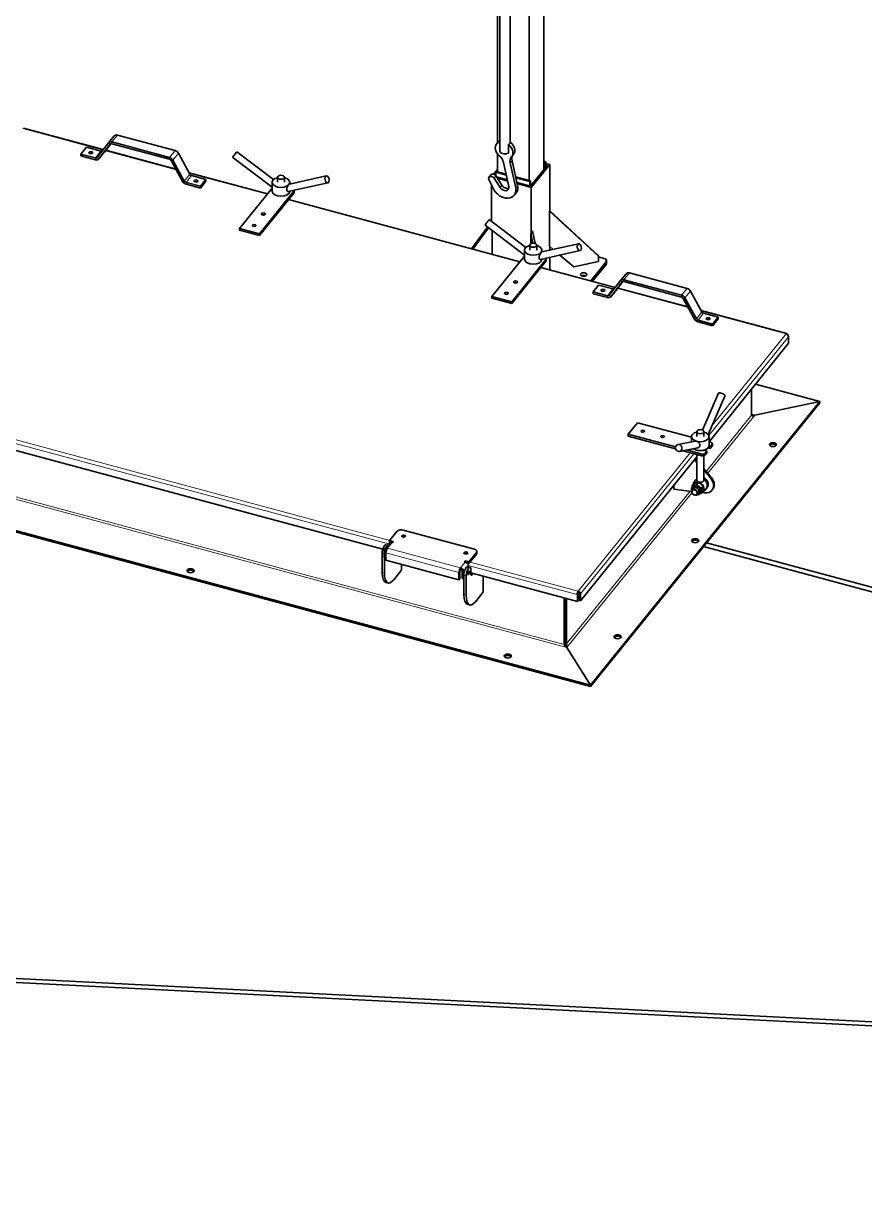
# Model space of a CAD drawing. Header units: millimetres. Extents: x 0 to 42050, y 0 to 29700.
# Drawn here: x 23946 to 24714, y 12545 to 13624 of the extents above; entities that cross this region are included whole.
import ezdxf

# ---------------------------------------------------------------- set-up
doc = ezdxf.new("R2010")
doc.units = ezdxf.units.MM
doc.header["$LTSCALE"] = 50
doc.layers.add('Visible', color=7, linetype='Continuous', lineweight=35)
doc.layers.add('Visible Narrow', color=7, linetype='Continuous', lineweight=18)

msp = doc.modelspace()

# ---------------------------------------------------------------- linework, layer by layer
at = {"layer": 'Visible'}
for p, q in [((24421.37, 13497.38), (24421.37, 13820.71)), ((24407.85, 13480.63), (24407.85, 13803.97)), ((24378.85, 13515.02), (24378.85, 13797.12)), ((24380.94, 13799.41), (24380.94, 13507.78)), ((24390.54, 13738.48), (24390.54, 13515.64)), ((24018.55, 13508.86), (23945.77, 13528.46)), ((24028.44, 13521.36), (24023.37, 13515.08)), ((24031.55, 13522.12), (24084.16, 13507.95)), ((23998.22, 13504.74), (24003.3, 13511.02)), ((24003.3, 13511.02), (24016.43, 13507.49)), ((24023.34, 13515.05), (24012.93, 13501.6)), ((24014.5, 13500.36), (24024.91, 13513.81)), ((24025.4, 13514.17), (24019.57, 13506.64)), ((24079.09, 13501.68), (24026.48, 13515.84)), ((24026.48, 13514.2), (24079.09, 13500.04)), ((24379.58, 13515.93), (24377.89, 13513.84)), ((24388.85, 13513.55), (24388.85, 13505.67)), ((24011.36, 13501.21), (23998.22, 13504.74)), ((23998.22, 13503.11), (23998.22, 13504.74)), ((23998.22, 13503.11), (24011.36, 13499.57)), ((24014.47, 13500.33), (24019.54, 13506.61)), ((24084.92, 13491), (24020.82, 13508.26)), ((24080.65, 13498.8), (24091.07, 13479.75)), ((24092.64, 13480.14), (24082.22, 13499.2)), ((24087.3, 13505.48), (24097.71, 13486.42)), ((24172.98, 13474.46), (24136.92, 13501.78)), ((24174.29, 13481.49), (24140.79, 13506.88)), ((24378.85, 13488.44), (24378.85, 13504.88)), ((24393.59, 13504.62), (24391.9, 13502.53)), ((24392.16, 13498.6), (24397.22, 13476)), ((24375.38, 13486.35), (24378.85, 13490.64)), ((24377.76, 13488.73), (24377.25, 13488.11)), ((24387.02, 13485.48), (24377.25, 13488.11)), ((24377.25, 13488.11), (24377.25, 13485)), ((24378.85, 13488.44), (24377.76, 13488.73)), ((24378.85, 13488.45), (24378.84, 13488.44)), ((24378.85, 13488.44), (24386.84, 13486.29)), ((24389.33, 13475.19), (24384.45, 13496.97)), ((24390.47, 13496.51), (24395.53, 13473.9)), ((24409.01, 13475.53), (24424.56, 13494.78)), ((24426.69, 13495.23), (24409.78, 13474.3)), ((24421.37, 13498.14), (24422.97, 13497.71)), ((24421.37, 13490.85), (24421.37, 13497.38)), ((24421.37, 13497.38), (24422.46, 13497.09)), ((24421.38, 13490.84), (24421.37, 13490.85)), ((24421.37, 13490.83), (24421.37, 13490.85)), ((24422.46, 13497.09), (24422.97, 13497.71)), ((24422.46, 13497.09), (24422.46, 13492.18)), ((24422.97, 13497.71), (24422.97, 13492.81)), ((24422.97, 13496.23), (24426.69, 13495.23)), ((24424.56, 13494.78), (24422.97, 13495.21)), ((24426.69, 13452.43), (24426.69, 13495.23)), ((24107.34, 13475.37), (24094.21, 13478.9)), ((24094.21, 13477.27), (24107.34, 13473.73)), ((24168.81, 13468.41), (24096.98, 13487.75)), ((24099.28, 13485.18), (24112.42, 13481.64)), ((24112.42, 13481.64), (24107.34, 13475.37)), ((24107.34, 13473.73), (24112.42, 13480.01)), ((24112.42, 13480.01), (24112.42, 13481.64)), ((24172.98, 13478.96), (24172.98, 13470.79)), ((24177.78, 13478.96), (24177.78, 13483.53)), ((24184.18, 13478.96), (24184.18, 13483.53)), ((24187.56, 13470.58), (24223.78, 13478.52)), ((24188.69, 13477.38), (24222.41, 13484.78)), ((24188.98, 13478.96), (24188.98, 13477.44)), ((24375.17, 13472.94), (24371.07, 13481.42)), ((24372.86, 13485.84), (24371.17, 13483.74)), ((24375.73, 13482.66), (24381.18, 13474.18)), ((24377.25, 13486.48), (24376.6, 13485.67)), ((24377.42, 13484.76), (24382.87, 13476.28)), ((24377.99, 13483.88), (24387.98, 13481.19)), ((24388.23, 13480.1), (24378.78, 13482.65)), ((24395.43, 13483.98), (24407.85, 13480.63)), ((24408.43, 13479.71), (24395.61, 13483.16)), ((24396.57, 13478.87), (24409.01, 13475.53)), ((24409.78, 13474.3), (24396.82, 13477.79)), ((24408.94, 13480.34), (24407.85, 13480.63)), ((24408.94, 13480.34), (24408.43, 13479.71)), ((24408.43, 13475.68), (24408.43, 13479.71)), ((24408.94, 13475.55), (24408.94, 13480.34)), ((24107.34, 13473.73), (24107.34, 13475.37)), ((24143.18, 13436.67), (24172.98, 13473.57)), ((24192.75, 13470.72), (24161.3, 13431.79)), ((24192.75, 13469.09), (24161.3, 13430.16)), ((24188.98, 13470.89), (24188.98, 13470.79)), ((24192.93, 13471.21), (24192.93, 13469.58)), ((24373.53, 13443.16), (24373.53, 13476.33)), ((24395.92, 13469.26), (24394.23, 13467.17)), ((24409.78, 13431.5), (24409.78, 13474.3)), ((24399.38, 13406.34), (24188.02, 13463.24)), ((24404.86, 13419.42), (24371.35, 13444.81)), ((24426.49, 13452.54), (24426.49, 13420.45)), ((24426.69, 13452.43), (24426.49, 13452.54)), ((24426.49, 13452.54), (24471.23, 13411.3)), ((24470.55, 13412.39), (24426.69, 13452.81)), ((24161.3, 13431.79), (24143.18, 13436.67)), ((24143.18, 13436.67), (24143.18, 13435.04)), ((24161.3, 13430.16), (24143.18, 13435.04)), ((24369.82, 13437.94), (24355.14, 13418.25)), ((24356.38, 13417.91), (24370.77, 13437.22)), ((24403.54, 13412.39), (24367.49, 13439.71)), ((24373.96, 13434.8), (24373.96, 13413.18)), ((24410.78, 13434.5), (24409.78, 13431.5)), ((24413.22, 13423.03), (24410.78, 13434.5)), ((24161.3, 13431.79), (24161.3, 13430.16)), ((24409.35, 13431.98), (24409.35, 13422.8)), ((24409.78, 13431.5), (24409.35, 13431.98)), ((24409.35, 13431.98), (24411.2, 13423.29)), ((24403.54, 13416.88), (24403.54, 13408.72)), ((24408.34, 13416.88), (24408.34, 13421.46)), ((24414.74, 13416.88), (24414.74, 13421.46)), ((24418.12, 13408.51), (24454.35, 13416.45)), ((24419.26, 13415.31), (24452.98, 13422.7)), ((24419.54, 13416.88), (24419.54, 13415.37)), ((24429.83, 13417.63), (24426.49, 13420.45)), ((24426.69, 13416.94), (24426.69, 13420.28)), ((24448.68, 13401.66), (24435.97, 13412.42)), ((24471.23, 13411.3), (24470.55, 13412.39)), ((24373.74, 13374.6), (24403.54, 13411.49)), ((24423.31, 13408.65), (24391.87, 13369.72)), ((24423.31, 13407.01), (24391.87, 13368.08)), ((24419.54, 13408.82), (24419.54, 13408.72)), ((24423.5, 13409.14), (24423.5, 13407.5)), ((24426.69, 13398.99), (24426.69, 13410.38)), ((24448.68, 13401.66), (24471.23, 13406.4)), ((24478.15, 13406.33), (24464.09, 13388.92)), ((24478.15, 13403.71), (24465.83, 13388.45)), ((24471.23, 13411.3), (24471.23, 13406.4)), ((24471.23, 13410.74), (24476.22, 13409.4)), ((24478.53, 13404.69), (24478.53, 13407.3)), ((24486.57, 13382.86), (24418.59, 13401.17)), ((24496.46, 13395.36), (24491.39, 13389.08)), ((24499.57, 13396.11), (24552.17, 13381.95)), ((24466.24, 13378.74), (24471.31, 13385.02)), ((24471.31, 13385.02), (24484.45, 13381.49)), ((24491.36, 13389.05), (24480.95, 13375.6)), ((24482.49, 13374.33), (24487.56, 13380.6)), ((24482.52, 13374.36), (24492.93, 13387.81)), ((24493.42, 13388.17), (24487.59, 13380.64)), ((24552.94, 13365), (24488.84, 13382.25)), ((24547.1, 13375.67), (24494.5, 13389.84)), ((24494.5, 13388.2), (24547.1, 13374.04)), ((24391.87, 13369.72), (24373.74, 13374.6)), ((24373.74, 13374.6), (24373.74, 13372.96)), ((24391.87, 13368.08), (24373.74, 13372.96)), ((24391.87, 13369.72), (24391.87, 13368.08)), ((24479.38, 13375.21), (24466.24, 13378.74)), ((24466.24, 13377.11), (24466.24, 13378.74)), ((24466.24, 13377.11), (24479.38, 13373.57)), ((24548.67, 13372.8), (24559.09, 13353.75)), ((24560.66, 13354.14), (24550.24, 13373.2)), ((24555.31, 13379.48), (24565.73, 13360.42)), ((24643.26, 13340.68), (24565, 13361.75)), ((24567.3, 13359.18), (24580.43, 13355.64)), ((24575.36, 13349.36), (24562.23, 13352.9)), ((24562.23, 13351.27), (24575.36, 13347.73)), ((24580.43, 13355.64), (24575.36, 13349.36)), ((24575.36, 13347.73), (24580.43, 13354.01)), ((24575.36, 13347.73), (24575.36, 13349.36)), ((24580.43, 13354.01), (24580.43, 13355.64)), ((24644.23, 13339.68), (24643.63, 13339.84)), ((24644.06, 13339.46), (24644.23, 13339.68)), ((24644.23, 13339.26), (24644.23, 13339.68)), ((24644.8, 13338), (24644.96, 13337.96)), ((24644.82, 13337.78), (24644.96, 13337.96)), ((24644.96, 13337.96), (24644.96, 13331.75)), ((24644.96, 13331.75), (24572.21, 13241.67)), ((24614.75, 13294.35), (24673.47, 13278.54)), ((24566.21, 13252.35), (24580.92, 13285.97)), ((24571.43, 13248.32), (24586.78, 13283.41)), ((24611.13, 13289.87), (24611.13, 13266.05)), ((24673.47, 13278.54), (24463.85, 13019.01)), ((24673.47, 13277.23), (24463.85, 13017.7)), ((24613.94, 13266.03), (24673.47, 13278.54)), ((24673.47, 13278.54), (24613.94, 13266.03)), ((24673.47, 13277.23), (24673.47, 13278.54)), ((24673.47, 13277.23), (24673.47, 13278.54)), ((24506.8, 13259.02), (24498.35, 13248.55)), ((24556.21, 13245.72), (24506.8, 13259.02)), ((24561.01, 13246.34), (24561.01, 13250.91)), ((24567.41, 13246.34), (24567.41, 13250.91)), ((24498.35, 13246.92), (24498.35, 13248.55)), ((24498.35, 13248.55), (24541.68, 13236.89)), ((24498.35, 13246.92), (24541.71, 13235.24)), ((24559.68, 13242.19), (24543.97, 13239.2)), ((24556.21, 13246.34), (24556.21, 13241.53)), ((24572.21, 13246.34), (24572.21, 13238.17)), ((24574.23, 13240.86), (24572.21, 13241.41)), ((24575.39, 13238.18), (24575.39, 13239.82)), ((24274.03, 13143.45), (23927.25, 13236.81)), ((24562.06, 13236.13), (24545.16, 13232.91)), ((24548.22, 13233.49), (24565.78, 13228.76)), ((24551.78, 13234.17), (24565.78, 13230.4)), ((24561.01, 13206.44), (24561.01, 13230.05)), ((24570.3, 13233.26), (24567.59, 13233.99)), ((24568.44, 13230.96), (24570.3, 13233.26)), ((24568.44, 13229.32), (24570.3, 13231.63)), ((24570.3, 13231.63), (24570.3, 13233.26)), ((24571.23, 13235.96), (24573.34, 13235.39)), ((24572.08, 13237.36), (24573.34, 13237.03)), ((24573.34, 13237.03), (24575.2, 13239.33)), ((24573.34, 13235.39), (24575.2, 13237.7)), ((24573.34, 13235.39), (24573.34, 13237.03)), ((24463.85, 13019.01), (23724.31, 13218.11)), ((24561.01, 13227.8), (24454.66, 13096.13)), ((24561.01, 13222.42), (24558.7, 13224.95)), ((24559.38, 13225.79), (24561.01, 13224)), ((24567.41, 13206.44), (24567.41, 13228.75)), ((24463.85, 13017.7), (23724.31, 13216.8)), ((24560.98, 13207.47), (24561.01, 13207.51)), ((24567.41, 13216.96), (24573.71, 13210.04)), ((24573.03, 13209.2), (24567.41, 13215.38)), ((24540.05, 13201.86), (24540.05, 13198.29)), ((24540.05, 13198.29), (24556.15, 13196.3)), ((24556.56, 13197.55), (24557.73, 13198.99)), ((24556.76, 13200.08), (24557.39, 13200.85)), ((24558.46, 13203.32), (24556.91, 13201.39)), ((24562.66, 13204.37), (24561.1, 13202.45)), ((24566.86, 13201.06), (24565.3, 13199.13)), ((24565.3, 13194.76), (24566.86, 13196.69)), ((24570.31, 13199.93), (24570.82, 13200.56)), ((24575.54, 13198.13), (24574.86, 13197.29)), ((24561.54, 13193.52), (24562.71, 13194.97)), ((24563.97, 13194.26), (24564.6, 13195.03)), ((24565.6, 13195.13), (24567.77, 13194.86)), ((24280.32, 13151.23), (24287.26, 13159.81)), ((24292.57, 13160.93), (24357.83, 13143.36)), ((24275.42, 13135.69), (24275.42, 13142.55)), ((24280.06, 13149.01), (24275.83, 13143.78)), ((24278.5, 13147.08), (24276.97, 13147.49)), ((24280.32, 13151.23), (24283.95, 13150.25)), ((24280.32, 13149.92), (24280.32, 13151.23)), ((24281.23, 13149.68), (24280.32, 13149.92)), ((24283.27, 13149.42), (24282.55, 13149.61)), ((24283.95, 13150.25), (24283.27, 13149.42)), ((24273.42, 13121.95), (24273.42, 13139.75)), ((24276.87, 13135.3), (24275.42, 13135.69)), ((24275.59, 13121.37), (24275.59, 13135.64)), ((24276.87, 13135.3), (24276.87, 13142.16)), ((24276.97, 13135.42), (24276.87, 13135.3)), ((24276.97, 13133.23), (24276.97, 13140.09)), ((24343.67, 13115.28), (24276.97, 13133.23)), ((24348.53, 13131.85), (24349.2, 13132.69)), ((24349.25, 13131.65), (24348.53, 13131.85)), ((24349.2, 13132.69), (24352.83, 13131.71)), ((24349.2, 13131.67), (24349.2, 13132.69)), ((24359.76, 13140.29), (24352.83, 13131.71)), ((24359.76, 13138.99), (24352.83, 13130.4)), ((24352.83, 13131.71), (24352.83, 13130.4)), ((24360.13, 13139.96), (24360.13, 13141.27)), ((24290.81, 13123.87), (24284.04, 13115.5)), ((24291.14, 13129.42), (24291.14, 13124.94)), ((24343.67, 13122.13), (24343.67, 13115.28)), ((24344.35, 13116.11), (24344.35, 13122.97)), ((24346.35, 13123.98), (24344.65, 13124.44)), ((24345.03, 13125.12), (24345.03, 13126.42)), ((24346.48, 13116.56), (24346.48, 13123.42)), ((24347.93, 13116.17), (24347.93, 13123.03)), ((24352.83, 13130.4), (24350.57, 13131.01)), ((24353.82, 13126.8), (24351.65, 13127.39)), ((24352.15, 13128.26), (24352.15, 13127.25)), ((24354.67, 13124.5), (24354.67, 13120.58)), ((24451.94, 13095.56), (24354.67, 13121.75)), ((24278.84, 13112.52), (24276.67, 13113.1)), ((24344.35, 13116.11), (24343.67, 13115.28)), ((24346.48, 13116.56), (24347.93, 13116.17)), ((24348.1, 13116.38), (24347.93, 13116.17)), ((24348.1, 13101.85), (24348.1, 13119.65)), ((24350.27, 13101.26), (24350.27, 13119.06)), ((24365.91, 13114.1), (24365.82, 13113.98)), ((24365.82, 13113.98), (24365.82, 13104.84)), ((24365.91, 13113.8), (24365.82, 13113.82)), ((24365.91, 13118.72), (24365.91, 13113.8)), ((24365.49, 13103.77), (24358.72, 13095.4)), ((24452.12, 13102.48), (24451.62, 13101.85)), ((24451.62, 13101.85), (24451.94, 13101.76)), ((24452.44, 13102.39), (24451.94, 13101.76)), ((24451.94, 13101.76), (24451.94, 13095.56)), ((24452.12, 13102.48), (24452.44, 13102.39)), ((24452.44, 13102.39), (24452.44, 13096.19)), ((24453.57, 13101.33), (24452.44, 13101.63)), ((24452.44, 13100.37), (24453.28, 13101.41)), ((24452.63, 13104.08), (24452.63, 13105.06)), ((24453.72, 13102.81), (24453.57, 13102.63)), ((24453.57, 13102.63), (24453.57, 13096.42)), ((24453.57, 13102.63), (24454.66, 13102.34)), ((24453.72, 13102.81), (24454.81, 13102.52)), ((24454.66, 13102.34), (24454.81, 13102.52)), ((24454.66, 13096.13), (24454.66, 13102.34)), ((24353.52, 13092.41), (24351.35, 13093)), ((24439.96, 13098.78), (24439.96, 13056.3)), ((24440.64, 13098.6), (24440.64, 13057.14)), ((24440.64, 13057.14), (24440.64, 13098.6)), ((24442.09, 13056.75), (24442.09, 13098.21)), ((24452.44, 13096.19), (24451.94, 13095.56)), ((24453.57, 13096.42), (24454.66, 13096.13)), ((24463.85, 13019.01), (24442.18, 13053.38)), ((24442.18, 13053.38), (24463.85, 13019.01)), ((24463.85, 13017.7), (24463.85, 13019.01)), ((24463.85, 13017.7), (24463.85, 13019.01))]:
    msp.add_line(p, q, dxfattribs=at)
at = {"layer": 'Visible', "color": 9, "true_color": 0xc0c0c0}
for p, q in [((26378.77, 12658.11), (24567.31, 13145.79)), ((24570.01, 13149.14), (26381.47, 12661.45)), ((24441, 13054.98), (24440.95, 13054.91)), ((23416.87, 12777.07), (26364.87, 12628.17)), ((26364.32, 12624.48), (23416.31, 12773.39))]:
    msp.add_line(p, q, dxfattribs=at)
at = {"layer": 'Visible'}
for start, end in [(120, 174.36965), (287.77691, 13.24325)]:
    msp.add_arc((24564.21, 13201.92), 6.4, start, end, dxfattribs=at)
for centre, major_axis, ratio, start_param, end_param in [((24031.55, 13518.85), (-3.11, 2.51), 0.7399972, 5.2510953, 6.2831853), ((24026.48, 13512.57), (-3.11, 2.51), 0.7399972, 5.2510953, 6.2982929), ((24026.48, 13512.57), (-1.56, 1.26), 0.7399972, 5.2510953, 6.2982929), ((24384.9, 13508.19), (-7, 5.65), 0.7399972, 5.7572804, 7.8217089), ((24386.59, 13510.28), (-7, 5.65), 0.7399972, 6.0154788, 6.2831853), ((24384.9, 13508.19), (7, -5.65), 0.7399972, 6.2449717, 7.8865173), ((24386.59, 13510.28), (7, -5.65), 0.7399972, 0, 1.603332), ((24007.29, 13504.49), (-1.8, 0), 0.5773503, 4.0453778, 5.3794001), ((24007.29, 13504.49), (1.8, 0), 0.5773503, 1.1344969, 2.2378229), ((24011.36, 13502.84), (1.56, -1.26), 0.7399972, 5.2510953, 6.2982929), ((24011.36, 13502.84), (3.11, -2.51), 0.7399972, 5.2510953, 6.2982929), ((24016.43, 13509.12), (-1.56, 1.26), 0.7399972, 2.1095027, 2.7479351), ((24016.43, 13509.12), (3.11, -2.51), 0.7399972, 0, 0.0151076), ((24079.09, 13498.41), (3.11, -2.51), 0.7399972, 1.0623051, 2.1095027), ((24079.09, 13498.41), (-1.56, 1.26), 0.7399972, 4.2038978, 5.2510953), ((24084.16, 13504.69), (-3.11, 2.51), 0.7399972, 4.2038978, 5.2510953), ((24138.86, 13504.33), (-1.93, -2.55), 0.0281266, 3.1415927, 6.2831853), ((24375.59, 13497.64), (-7.78, 6.28), 0.7399972, 3.8917477, 4.6801163), ((24385.74, 13507.78), (-4.8, 0), 0.5773503, 0, 2.2754849), ((24384.9, 13508.19), (3.11, -2.51), 0.7399972, 5.0733745, 6.0412107), ((24399.33, 13495.84), (-7.78, 6.28), 0.7399972, 6.2449717, 7.0333403), ((24401.02, 13497.93), (-7.78, 6.28), 0.7399972, 0.0526767, 0.750155), ((24094.21, 13480.53), (-3.11, 2.51), 0.7399972, 1.0623051, 2.1095027), ((24094.21, 13480.53), (1.56, -1.26), 0.7399972, 4.2038978, 5.2510953), ((24099.28, 13486.81), (-1.56, 1.26), 0.7399972, 1.0623051, 2.1095027), ((24103.35, 13478.63), (1.8, 0), 0.5773503, 0.9037852, 2.2378075), ((24103.35, 13478.63), (-1.8, 0), 0.5773503, 4.0453778, 5.3794001), ((24180.98, 13478.96), (8, 0), 0.5773503, 1.9823132, 7.4424648), ((24373.51, 13481.86), (-2.33, 1.88), 0.7399972, 4.2911642, 7.2859576), ((24375.2, 13483.95), (-2.33, 1.88), 0.7399972, 4.2911642, 6.2831853), ((24180.98, 13470.79), (8, 0), 0.5773503, 3.1415927, 6.2831853), ((24190.93, 13471.21), (2, 0), 0.5773503, 5.846853, 6.7365946), ((24190.93, 13469.58), (2, 0), 0.5773503, 5.846853, 6.2831853), ((24384.9, 13474.71), (9.34, -7.54), 0.7399972, 4.1443649, 7.0333403), ((24384.9, 13475.53), (3.89, -3.14), 0.7399972, 4.2911642, 7.0333403), ((24386.59, 13477.62), (3.89, -3.14), 0.7399972, 4.2911642, 5.9110834), ((24386.59, 13476.8), (9.34, -7.54), 0.7399972, 0, 0.750155), ((24164.92, 13448.29), (1.8, 0), 0.5773503, 0.9037852, 2.2378075), ((24164.92, 13448.29), (-1.8, 0), 0.5773503, 4.0453778, 5.3794001), ((24369.42, 13442.26), (-1.93, -2.55), 0.0281266, 3.1415927, 6.2831853), ((24156.47, 13437.83), (1.8, 0), 0.5773503, 0.9037852, 2.2378075), ((24156.47, 13437.83), (-1.8, 0), 0.5773503, 4.0453778, 5.3794001), ((24411.54, 13416.88), (8, 0), 0.5773503, 1.9823132, 7.4424648), ((24411.54, 13408.72), (8, 0), 0.5773503, 3.1415927, 6.2831853), ((24421.5, 13409.14), (2, 0), 0.5773503, 5.846853, 6.7365946), ((24421.5, 13407.5), (2, 0), 0.5773503, 5.846853, 6.2831853), ((24474.53, 13407.3), (4, 0), 0.5773503, 5.846853, 7.4176493), ((24474.53, 13404.69), (4, 0), 0.5773503, 5.846853, 6.2831853), ((24457.68, 13392.03), (-2.9, 0), 0.5773503, 4.0366673, 5.3881107), ((24499.57, 13392.85), (-3.11, 2.51), 0.7399972, 5.2510953, 6.2831853), ((24395.48, 13386.22), (1.8, 0), 0.5773503, 0.9037852, 2.2378075), ((24395.48, 13386.22), (-1.8, 0), 0.5773503, 4.0453778, 5.3794001), ((24484.45, 13383.12), (-1.56, 1.26), 0.7399972, 2.1095027, 2.7479351), ((24484.45, 13383.12), (3.11, -2.51), 0.7399972, 0, 0.0151076), ((24494.5, 13386.57), (-3.11, 2.51), 0.7399972, 5.2510953, 6.2982929), ((24494.5, 13386.57), (-1.56, 1.26), 0.7399972, 5.2510953, 6.2982929), ((24552.17, 13378.69), (-3.11, 2.51), 0.7399972, 4.2038978, 5.2510953), ((24387.03, 13375.76), (1.8, 0), 0.5773503, 0.9037852, 2.2378075), ((24387.03, 13375.76), (-1.8, 0), 0.5773503, 4.0453778, 5.3794001), ((24475.3, 13378.49), (1.8, 0), 0.5773503, 0.9037852, 2.2378075), ((24475.3, 13378.49), (-1.8, 0), 0.5773503, 4.0453778, 5.3794001), ((24479.38, 13376.84), (1.56, -1.26), 0.7399972, 5.2510953, 6.2982929), ((24479.38, 13376.84), (3.11, -2.51), 0.7399972, 5.2510953, 6.2982929), ((24547.1, 13372.41), (3.11, -2.51), 0.7399972, 1.0623051, 2.1095027), ((24547.1, 13372.41), (-1.56, 1.26), 0.7399972, 4.2038978, 5.2510953), ((24567.3, 13360.81), (-1.56, 1.26), 0.7399972, 1.0623051, 2.1095027), ((24562.23, 13354.53), (-3.11, 2.51), 0.7399972, 1.0623051, 2.1095027), ((24562.23, 13354.53), (1.56, -1.26), 0.7399972, 4.2038978, 5.2510953), ((24571.37, 13352.63), (-1.8, 0), 0.5773503, 4.0453778, 5.3794001), ((24571.37, 13352.63), (1.8, 0), 0.5773503, 0.903725, 1.1344311), ((24642.64, 13338.36), (0.62, 2.32), 0.3450664, 5.4902794, 6.9457397), ((24642.64, 13338.36), (1.87, -1.51), 0.7399972, 0.5387063, 2.1095027), ((24583.85, 13284.69), (-2.93, 1.28), 0.3753006, 3.1415927, 6.2831853), ((24511.64, 13249.71), (1.8, 0), 0.5773503, 0.9037852, 2.2378075), ((24511.64, 13249.71), (-1.8, 0), 0.5773503, 4.0453778, 5.3794001), ((24564.21, 13246.34), (8, 0), 0.5773503, 1.9823132, 7.4424648), ((24529.77, 13244.83), (1.8, 0), 0.5773503, 0.9037852, 2.2378075), ((24529.77, 13244.83), (-1.8, 0), 0.5773503, 4.0453778, 5.3794001), ((24573.39, 13239.82), (2, 0), 0.5773503, 5.846853, 7.4176493), ((24630.6, 13237.81), (3.2, 0), 0.5773503, 0.3613671, 2.7802255), ((24564.21, 13238.17), (8, 0), 0.5773503, 3.8033701, 6.2831853), ((24566.63, 13231.44), (2, 0), 0.5773503, 4.2760567, 5.846853), ((24566.63, 13229.81), (2, 0), 0.5773503, 4.2760567, 5.846853), ((24573.39, 13238.18), (2, 0), 0.5773503, 5.846853, 6.2831853), ((24565.64, 13203.7), (-4.67, 3.77), 0.7399972, 6.2722451, 6.2963325), ((24566.15, 13204.33), (4.67, -3.77), 0.7399972, 0, 1.8764326), ((24565.64, 13203.7), (4.67, -3.77), 0.7399972, 6.2700381, 8.0624933), ((24565.64, 13203.7), (-4.22, 3.41), 0.7399972, 3.9029126, 4.8841358), ((24566.15, 13204.33), (8.71, -7.04), 0.7399972, 5.41133, 7.648071), ((24566.83, 13205.16), (8.71, -7.04), 0.7399972, 0, 1.3648857), ((24560.11, 13196.84), (-2.77, 2.24), 0.7399972, 2.6889708, 6.7358072), ((24560.22, 13196.98), (-2.77, 2.24), 0.7399972, 0.0335073, 0.4526219), ((24560.99, 13197.94), (-3.6, 2.91), 0.7399972, 5.7746941, 6.2831853), ((24560.22, 13196.98), (-2.49, 2.01), 0.7399972, 3.1415927, 6.2831853), ((24562.77, 13200.14), (-4.22, 3.41), 0.7399972, 2.9775553, 6.4472227), ((24560.99, 13197.94), (3.6, -2.91), 0.7399972, 1.5859039, 2.6331014), ((24564.21, 13206.44), (3.2, 0), 0.5773503, 3.1415927, 6.2831853), ((24560.99, 13197.94), (3.6, -2.91), 0.7399972, 0.5387063, 1.5859039), ((24560.99, 13197.94), (3.6, -2.91), 0.7399972, 0, 0.5387063), ((24560.22, 13196.98), (2.77, -2.24), 0.7399972, 5.8305634, 6.249678), ((24290.88, 13158.84), (4, 0), 0.5773503, 1.134464, 2.7052603), ((24293.11, 13154), (1.8, 0), 0.5773503, 0.6796738, 2.4619188), ((24293.11, 13154), (-1.8, 0), 0.5773503, 3.8212665, 5.6035115), ((24275.61, 13142.47), (1.35, 5.02), 0.3450664, 0, 2.2333507), ((24278.32, 13141.77), (-2.49, 2.01), 0.7399972, 5.2510953, 6.8218916), ((24278.32, 13141.77), (-1.24, 1.01), 0.7399972, 5.7679571, 6.8218916), ((24278.32, 13141.77), (0.83, 3.09), 0.3450664, 0.6625544, 2.2333507), ((24282.55, 13147), (-2.49, 2.01), 0.7399972, 5.2510953, 6.2831853), ((24356.13, 13141.27), (4, 0), 0.5773503, 5.846853, 7.4176493), ((24559.6, 13149.91), (3.2, 0), 0.5773503, 0.3613671, 2.7802255), ((24350.02, 13138.68), (1.8, 0), 0.5773503, 0.6796738, 2.4619188), ((24350.02, 13138.68), (-1.8, 0), 0.5773503, 3.8212665, 5.6035115), ((24356.13, 13139.96), (4, 0), 0.5773503, 5.846853, 6.2831853), ((24098.31, 13122.48), (3.2, 0), 0.5773503, 0.3613671, 2.7802255), ((24281.87, 13132.42), (-5.2, -19.31), 0.3450664, 5.3749433, 6.2831853), ((24284.04, 13131.83), (-5.2, -19.31), 0.3450664, 5.3749433, 6.9457397), ((24290.81, 13124.53), (-0.208, -0.772), 0.3450664, 0.6625544, 2.2333507), ((24345.03, 13123.81), (-0.83, -3.09), 0.3450664, 3.804147, 5.3749433), ((24345.03, 13123.81), (0.42, 1.54), 0.3450664, 0.6625544, 2.2333507), ((24345.03, 13123.81), (-2.49, 2.01), 0.7399972, 3.680299, 5.2510953), ((24345.03, 13123.81), (-1.24, 1.01), 0.7399972, 3.680299, 5.2510953), ((24350.29, 13122.37), (1.35, 5.02), 0.3450664, 0, 2.2333507), ((24349.25, 13129.04), (2.49, -2.01), 0.7399972, 0.5387063, 2.1095027), ((24352.47, 13121.78), (1.35, 5.02), 0.3450664, 5.3749433, 8.516536), ((24355.68, 13121.84), (-0.62, -2.32), 0.3450664, 5.3749433, 7.7061632), ((24356.55, 13112.31), (-5.2, -19.31), 0.3450664, 5.3749433, 6.2831853), ((24358.72, 13111.73), (-5.2, -19.31), 0.3450664, 5.3749433, 6.9457397), ((24365.49, 13104.42), (-0.208, -0.772), 0.3450664, 0.6625544, 2.2333507), ((24452.63, 13103.1), (-0.62, -2.32), 0.3450664, 3.804147, 5.3749433), ((24452.63, 13103.1), (-0.31, -1.16), 0.3450664, 3.804147, 5.3749433), ((24452.63, 13103.1), (-1.87, 1.51), 0.7399972, 3.680299, 5.2510953), ((24452.63, 13103.1), (0.934, -0.754), 0.7399972, 0.5387063, 2.1095027), ((24488.6, 13062), (3.2, 0), 0.5773503, 0.3613671, 2.7802255), ((24388.32, 13044.4), (3.2, 0), 0.5773503, 0.3613671, 2.7802255)]:
    msp.add_ellipse(centre, major_axis=major_axis, ratio=ratio, start_param=start_param, end_param=end_param, dxfattribs=at)
for centre, major_axis, ratio in [((24007.29, 13506.13), (1.8, 0), 0.5773503), ((24103.35, 13480.26), (1.8, 0), 0.5773503), ((24180.98, 13483.53), (-3.2, 0), 0.5773503), ((24223.1, 13481.65), (0.69, -3.13), 0.5785522), ((24164.92, 13449.93), (1.8, 0), 0.5773503), ((24156.47, 13439.46), (1.8, 0), 0.5773503), ((24411.54, 13421.46), (3.2, 0), 0.5773503), ((24453.66, 13419.58), (0.69, -3.13), 0.5785522), ((24457.68, 13394.64), (-2.9, 0), 0.5773503), ((24395.48, 13387.85), (1.8, 0), 0.5773503), ((24475.3, 13380.12), (1.8, 0), 0.5773503), ((24387.03, 13377.39), (1.8, 0), 0.5773503), ((24571.37, 13354.26), (1.8, 0), 0.5773503), ((24511.64, 13251.34), (-1.8, 0), 0.5773503), ((24564.21, 13250.91), (3.2, 0), 0.5773503), ((24529.77, 13246.46), (-1.8, 0), 0.5773503), ((24630.6, 13239.12), (3.2, 0), 0.5773503), ((24544.57, 13236.05), (0.6, -3.14), 0.9257262), ((24559.05, 13195.54), (-2.49, 2.01), 0.7399972), ((24558.88, 13195.33), (-2.18, 1.76), 0.7399972), ((24293.11, 13155.31), (1.8, 0), 0.5773503), ((24559.6, 13151.21), (3.2, 0), 0.5773503), ((24350.02, 13139.98), (1.8, 0), 0.5773503), ((24098.31, 13123.79), (-3.2, 0), 0.5773503), ((24352.47, 13121.78), (0.47, 1.74), 0.3450664), ((24488.6, 13063.31), (3.2, 0), 0.5773503), ((24388.32, 13045.71), (-3.2, 0), 0.5773503)]:
    msp.add_ellipse(centre, major_axis=major_axis, ratio=ratio, dxfattribs=at)
at = {"layer": 'Visible', "color": 9, "true_color": 0xc0c0c0}
msp.add_ellipse((26536.67, 12521.29), major_axis=(-3300, 0), ratio=0.5773503, start_param=6.0962024, end_param=9.6168762, dxfattribs=at)
at = {"layer": 'Visible'}
for points, knots in [([(24390.54, 13515.64), (24390.54, 13515.6), (24390.54, 13515.56), (24390.52, 13515.28), (24390.48, 13515.05), (24390.33, 13514.63), (24390.22, 13514.44), (24390.09, 13514.28), (24389.96, 13514.12), (24389.8, 13513.97), (24389.42, 13513.74), (24389.21, 13513.65), (24388.93, 13513.57), (24388.89, 13513.56), (24388.85, 13513.55)], [6.9021895, 6.9021895, 6.9021895, 6.9021895, 6.9407192, 6.9407192, 7.1725305, 7.1725305, 7.4043419, 7.4043419, 7.4043419, 7.6361533, 7.6361533, 7.8679647, 7.8679647, 7.9064943, 7.9064943, 7.9064943, 7.9064943]), ([(24186.27, 13472.2), (24186.27, 13472.58), (24186.34, 13473.03), (24186.6, 13473.95), (24186.78, 13474.42), (24187.16, 13475.25), (24187.38, 13475.67), (24187.71, 13476.23), (24187.82, 13476.41), (24188.03, 13476.72), (24188.14, 13476.86), (24188.32, 13477.09), (24188.4, 13477.18), (24188.55, 13477.32), (24188.62, 13477.36), (24188.68, 13477.38), (24188.69, 13477.38), (24188.69, 13477.38)], [0, 0, 0, 0, 0.3565839, 0.3565839, 0.7131678, 0.7131678, 1.0403928, 1.0403928, 1.2040053, 1.2040053, 1.3676178, 1.3676178, 1.5312304, 1.5312304, 1.6948429, 1.6948429, 1.7162182, 1.7162182, 1.7162182, 1.7162182]), ([(24187.56, 13470.58), (24187.36, 13470.54), (24187.16, 13470.56), (24186.77, 13470.75), (24186.58, 13470.95), (24186.33, 13471.5), (24186.27, 13471.85), (24186.27, 13472.2)], [4.31278401, 4.31278401, 4.31278401, 4.31278401, 4.58087166, 4.58087166, 4.90282284, 4.90282284, 5.22477402, 5.22477402, 5.22477402, 5.22477402]), ([(24416.83, 13410.12), (24416.83, 13410.51), (24416.91, 13410.96), (24417.16, 13411.88), (24417.34, 13412.35), (24417.72, 13413.18), (24417.94, 13413.6), (24418.27, 13414.16), (24418.39, 13414.34), (24418.6, 13414.65), (24418.7, 13414.79), (24418.88, 13415.02), (24418.97, 13415.11), (24419.12, 13415.24), (24419.18, 13415.28), (24419.24, 13415.3), (24419.25, 13415.31), (24419.26, 13415.31)], [0, 0, 0, 0, 0.3565839, 0.3565839, 0.7131678, 0.7131678, 1.0403928, 1.0403928, 1.2040053, 1.2040053, 1.3676178, 1.3676178, 1.5312304, 1.5312304, 1.6948429, 1.6948429, 1.7162182, 1.7162182, 1.7162182, 1.7162182]), ([(24418.12, 13408.51), (24417.92, 13408.46), (24417.72, 13408.49), (24417.34, 13408.68), (24417.15, 13408.88), (24416.89, 13409.42), (24416.83, 13409.77), (24416.83, 13410.12)], [4.31278401, 4.31278401, 4.31278401, 4.31278401, 4.58087166, 4.58087166, 4.90282284, 4.90282284, 5.22477402, 5.22477402, 5.22477402, 5.22477402]), ([(24613.94, 13266.03), (24613.64, 13265.99), (24613.31, 13266.01), (24612.72, 13266.07), (24612.48, 13266.11), (24611.84, 13266.23), (24611.45, 13266.34), (24611.13, 13266.47)], [-1, -1, -1, -1, -0.77953769, -0.77953769, -0.62266626, -0.62266626, -0.36337426, -0.36337426, -0.36337426, -0.36337426]), ([(24613.94, 13266.03), (24613.67, 13265.95), (24613.4, 13265.86), (24612.95, 13265.71), (24612.76, 13265.65), (24612.25, 13265.52), (24611.94, 13265.46), (24611.62, 13265.5), (24611.57, 13265.51), (24611.3, 13265.6), (24611.13, 13265.77), (24611.13, 13266.05)], [-1, -1, -1, -1, -0.7795377, -0.7795377, -0.6226663, -0.6226663, -0.3366342, -0.3366342, -0.276727, -0.276727, 0, 0, 0, 0]), ([(24559.68, 13242.19), (24559.69, 13242.19), (24559.71, 13242.19), (24559.88, 13242.22), (24560.06, 13242.23), (24560.43, 13242.21), (24560.63, 13242.17), (24561.02, 13242.07), (24561.23, 13241.99), (24561.63, 13241.81), (24561.83, 13241.7), (24562.4, 13241.33), (24562.74, 13241.03), (24563.31, 13240.4), (24563.56, 13240.02), (24563.91, 13239.23), (24564.01, 13238.81), (24564.01, 13238.07), (24563.93, 13237.7), (24563.58, 13237.02), (24563.31, 13236.73), (24562.74, 13236.33), (24562.41, 13236.19), (24562.06, 13236.13)], [1.029236, 1.029236, 1.029236, 1.029236, 1.0403928, 1.0403928, 1.2040053, 1.2040053, 1.3676178, 1.3676178, 1.5312304, 1.5312304, 1.6948429, 1.6948429, 2.0220679, 2.0220679, 2.3786518, 2.3786518, 2.7352357, 2.7352357, 3.0571869, 3.0571869, 3.3791381, 3.3791381, 3.6566027, 3.6566027, 3.6566027, 3.6566027]), ([(24556.26, 13197.01), (24556.17, 13197.35), (24556.11, 13197.69), (24556.09, 13198.45), (24556.16, 13198.87), (24556.41, 13199.55), (24556.56, 13199.83), (24556.76, 13200.08)], [6.00654461, 6.00654461, 6.00654461, 6.00654461, 6.26031717, 6.26031717, 6.57754001, 6.57754001, 6.82189164, 6.82189164, 6.82189164, 6.82189164]), ([(24563.97, 13194.26), (24563.74, 13193.97), (24563.45, 13193.73), (24562.79, 13193.35), (24562.41, 13193.23), (24561.72, 13193.11), (24561.4, 13193.1), (24561.08, 13193.12)], [3.68029898, 3.68029898, 3.68029898, 3.68029898, 3.96683198, 3.96683198, 4.26411153, 4.26411153, 4.49564601, 4.49564601, 4.49564601, 4.49564601]), ([(24442.18, 13053.38), (24442.04, 13053.53), (24441.84, 13053.71), (24441.48, 13054.04), (24441.31, 13054.18), (24440.86, 13054.6), (24440.58, 13054.89), (24440.32, 13055.26), (24440.28, 13055.33), (24440.06, 13055.7), (24439.96, 13056.02), (24439.96, 13056.3)], [-1, -1, -1, -1, -0.7795377, -0.7795377, -0.6226663, -0.6226663, -0.3366342, -0.3366342, -0.276727, -0.276727, 0, 0, 0, 0]), ([(24440.64, 13057.14), (24440.64, 13056.57), (24440.76, 13055.98), (24440.92, 13055.32), (24440.94, 13055.21), (24441.04, 13054.82), (24441.11, 13054.56), (24441.18, 13054.31)], [0, 0, 0, 0, 0.27672696, 0.27672696, 0.33663418, 0.33663418, 0.47951338, 0.47951338, 0.47951338, 0.47951338]), ([(24440.64, 13057.14), (24440.64, 13056.57), (24440.69, 13055.97), (24440.84, 13055.3), (24440.87, 13055.19), (24440.98, 13054.81), (24441.06, 13054.56), (24441.16, 13054.32)], [0, 0, 0, 0, 0.27672696, 0.27672696, 0.33663418, 0.33663418, 0.47654052, 0.47654052, 0.47654052, 0.47654052]), ([(24442.18, 13053.38), (24442.12, 13053.55), (24442.1, 13053.76), (24442.09, 13054.17), (24442.1, 13054.35), (24442.12, 13054.86), (24442.13, 13055.22), (24442.13, 13055.64), (24442.13, 13055.72), (24442.11, 13056.13), (24442.09, 13056.46), (24442.09, 13056.75)], [-1, -1, -1, -1, -0.7795377, -0.7795377, -0.6226663, -0.6226663, -0.3366342, -0.3366342, -0.276727, -0.276727, 0, 0, 0, 0])]:
    msp.add_open_spline(points, degree=3, knots=knots, dxfattribs=at)
for points, weights in [([(24556.91, 13201.39), (24556.85, 13200.72), (24556.82, 13200.15)], [1, 1.01911527296, 1.01897642335]), ([(24558.89, 13201.78), (24557.92, 13201.54), (24556.91, 13201.39)], [1, 1.0379548493, 1]), ([(24558.46, 13203.32), (24559.7, 13203.74), (24560.67, 13203.98)], [1, 1.0379548493, 1]), ([(24561.1, 13202.45), (24559.87, 13202.03), (24558.89, 13201.78)], [1, 1.0379548493, 1]), ([(24560.67, 13203.98), (24561.64, 13204.23), (24562.66, 13204.37)], [1, 1.0379548493, 1]), ([(24563.09, 13200.65), (24562.12, 13201.42), (24561.1, 13202.45)], [1, 1.0379548493, 1]), ([(24562.66, 13204.37), (24563.89, 13203.62), (24564.87, 13202.85)], [1, 1.0379548493, 1]), ([(24565.3, 13199.13), (24564.07, 13199.88), (24563.09, 13200.65)], [1, 1.0379548493, 1]), ([(24564.87, 13202.85), (24565.84, 13202.08), (24566.86, 13201.06)], [1, 1.0379548493, 1]), ([(24565.19, 13196.81), (24565.19, 13197.83), (24565.3, 13199.13)], [1, 1.0379548493, 1]), ([(24565.3, 13194.76), (24565.19, 13195.8), (24565.19, 13196.81)], [1, 1.0379548493, 1]), ([(24566.86, 13201.06), (24566.97, 13200.02), (24566.97, 13199.01)], [1, 1.0379548493, 1]), ([(24566.97, 13199.01), (24566.97, 13198), (24566.86, 13196.69)], [1, 1.0379548493, 1]), ([(24564.06, 13194.37), (24564.63, 13194.54), (24565.3, 13194.76)], [1.0188983106, 1.02020273315, 1])]:
    msp.add_rational_spline(points, weights, degree=2, dxfattribs=at)
at = {"layer": 'Visible Narrow'}
for p, q in [((24018.22, 13508.43), (23945.15, 13528.1)), ((24031.55, 13522.12), (24026.48, 13515.84)), ((24024.91, 13513.81), (24023.34, 13515.05)), ((24024.94, 13513.84), (24024.91, 13513.81)), ((24026.48, 13515.84), (24026.48, 13514.2)), ((24011.36, 13501.21), (24016.43, 13507.49)), ((24011.36, 13499.57), (24011.36, 13501.21)), ((24012.93, 13501.6), (24014.5, 13500.36)), ((24014.5, 13500.36), (24019.57, 13506.64)), ((24085.26, 13490.38), (24020.48, 13507.82)), ((24079.09, 13501.68), (24084.16, 13507.95)), ((24079.09, 13500.04), (24079.09, 13501.68)), ((24082.22, 13499.2), (24080.65, 13498.8)), ((24087.3, 13505.48), (24082.22, 13499.2)), ((24392.16, 13498.6), (24390.47, 13496.51)), ((24091.07, 13479.75), (24092.64, 13480.14)), ((24092.64, 13480.14), (24097.71, 13486.42)), ((24099.28, 13485.18), (24094.21, 13478.9)), ((24094.21, 13478.9), (24094.21, 13477.27)), ((24168.46, 13467.98), (24097.32, 13487.13)), ((24377.42, 13484.76), (24375.73, 13482.66)), ((24192.75, 13470.72), (24192.75, 13469.09)), ((24382.87, 13476.28), (24381.18, 13474.18)), ((24397.22, 13476), (24395.53, 13473.9)), ((24399.03, 13405.91), (24187.67, 13462.81)), ((24423.31, 13408.65), (24423.31, 13407.01)), ((24478.15, 13406.33), (24478.15, 13403.71)), ((24486.23, 13382.43), (24418.24, 13400.73)), ((24499.57, 13396.11), (24494.5, 13389.84)), ((24479.38, 13375.21), (24484.45, 13381.49)), ((24482.52, 13374.36), (24487.59, 13380.64)), ((24553.28, 13364.38), (24488.5, 13381.82)), ((24492.93, 13387.81), (24491.36, 13389.05)), ((24492.96, 13387.84), (24492.93, 13387.81)), ((24494.5, 13389.84), (24494.5, 13388.2)), ((24547.1, 13375.67), (24552.17, 13381.95)), ((24479.38, 13373.57), (24479.38, 13375.21)), ((24480.95, 13375.6), (24482.52, 13374.36)), ((24547.1, 13374.04), (24547.1, 13375.67)), ((24550.24, 13373.2), (24548.67, 13372.8)), ((24555.31, 13379.48), (24550.24, 13373.2)), ((24560.66, 13354.14), (24565.73, 13360.42)), ((24567.3, 13359.18), (24562.23, 13352.9)), ((24642.64, 13340.32), (24565.34, 13361.13)), ((24559.09, 13353.75), (24560.66, 13354.14)), ((24562.23, 13352.9), (24562.23, 13351.27)), ((24644.82, 13337.78), (24571.93, 13247.54)), ((24575.09, 13256.68), (24642.64, 13340.32)), ((24569.57, 13214.59), (24611.13, 13266.05)), ((24613.94, 13266.03), (24571.06, 13212.94)), ((24611.13, 13266.78), (24613.94, 13266.03)), ((24279.41, 13148.21), (23924.71, 13243.7)), ((23926.43, 13246.73), (24280.47, 13151.41)), ((24442.18, 13053.38), (23783.84, 13230.62)), ((23787.42, 13231.98), (24439.96, 13056.3)), ((24452.63, 13105.06), (24554.9, 13231.69)), ((24558.38, 13230.76), (24454.81, 13102.52)), ((24565.78, 13228.76), (24565.78, 13230.4)), ((24568.44, 13229.32), (24568.44, 13230.96)), ((24575.2, 13237.7), (24575.2, 13239.33)), ((24573.71, 13210.04), (24573.03, 13209.2)), ((24442.09, 13056.75), (24554.92, 13196.45)), ((24556.52, 13194.94), (24442.18, 13053.38)), ((24275.42, 13142.55), (24276.87, 13142.16)), ((24276.87, 13142.16), (24277.58, 13143.04)), ((24282.55, 13149.61), (24278.32, 13144.38)), ((24345.03, 13126.42), (24278.32, 13144.38)), ((24275.42, 13139.21), (24273.42, 13139.75)), ((24343.67, 13122.13), (24276.97, 13140.09)), ((24359.76, 13140.29), (24359.76, 13138.99)), ((24275.59, 13121.37), (24273.42, 13121.95)), ((24344.35, 13122.97), (24343.67, 13122.13)), ((24345.03, 13126.42), (24349.25, 13131.65)), ((24347.93, 13123.03), (24346.48, 13123.42)), ((24349.12, 13124.51), (24347.93, 13123.03)), ((24352.15, 13128.26), (24351.46, 13127.41)), ((24451.62, 13101.85), (24352.12, 13128.63)), ((24353.84, 13131.66), (24452.63, 13105.06)), ((24350.27, 13119.06), (24348.1, 13119.65)), ((24350.27, 13101.26), (24348.1, 13101.85)), ((24439.96, 13056.3), (24440.64, 13057.14)), ((24440.64, 13057.14), (24442.09, 13056.75))]:
    msp.add_line(p, q, dxfattribs=at)
msp.add_ellipse((24560.37, 13197.17), major_axis=(-3.6, 2.91), ratio=0.7399972, start_param=3.1415927, end_param=6.2831853, dxfattribs=at)

doc.saveas('drawing.dxf')
